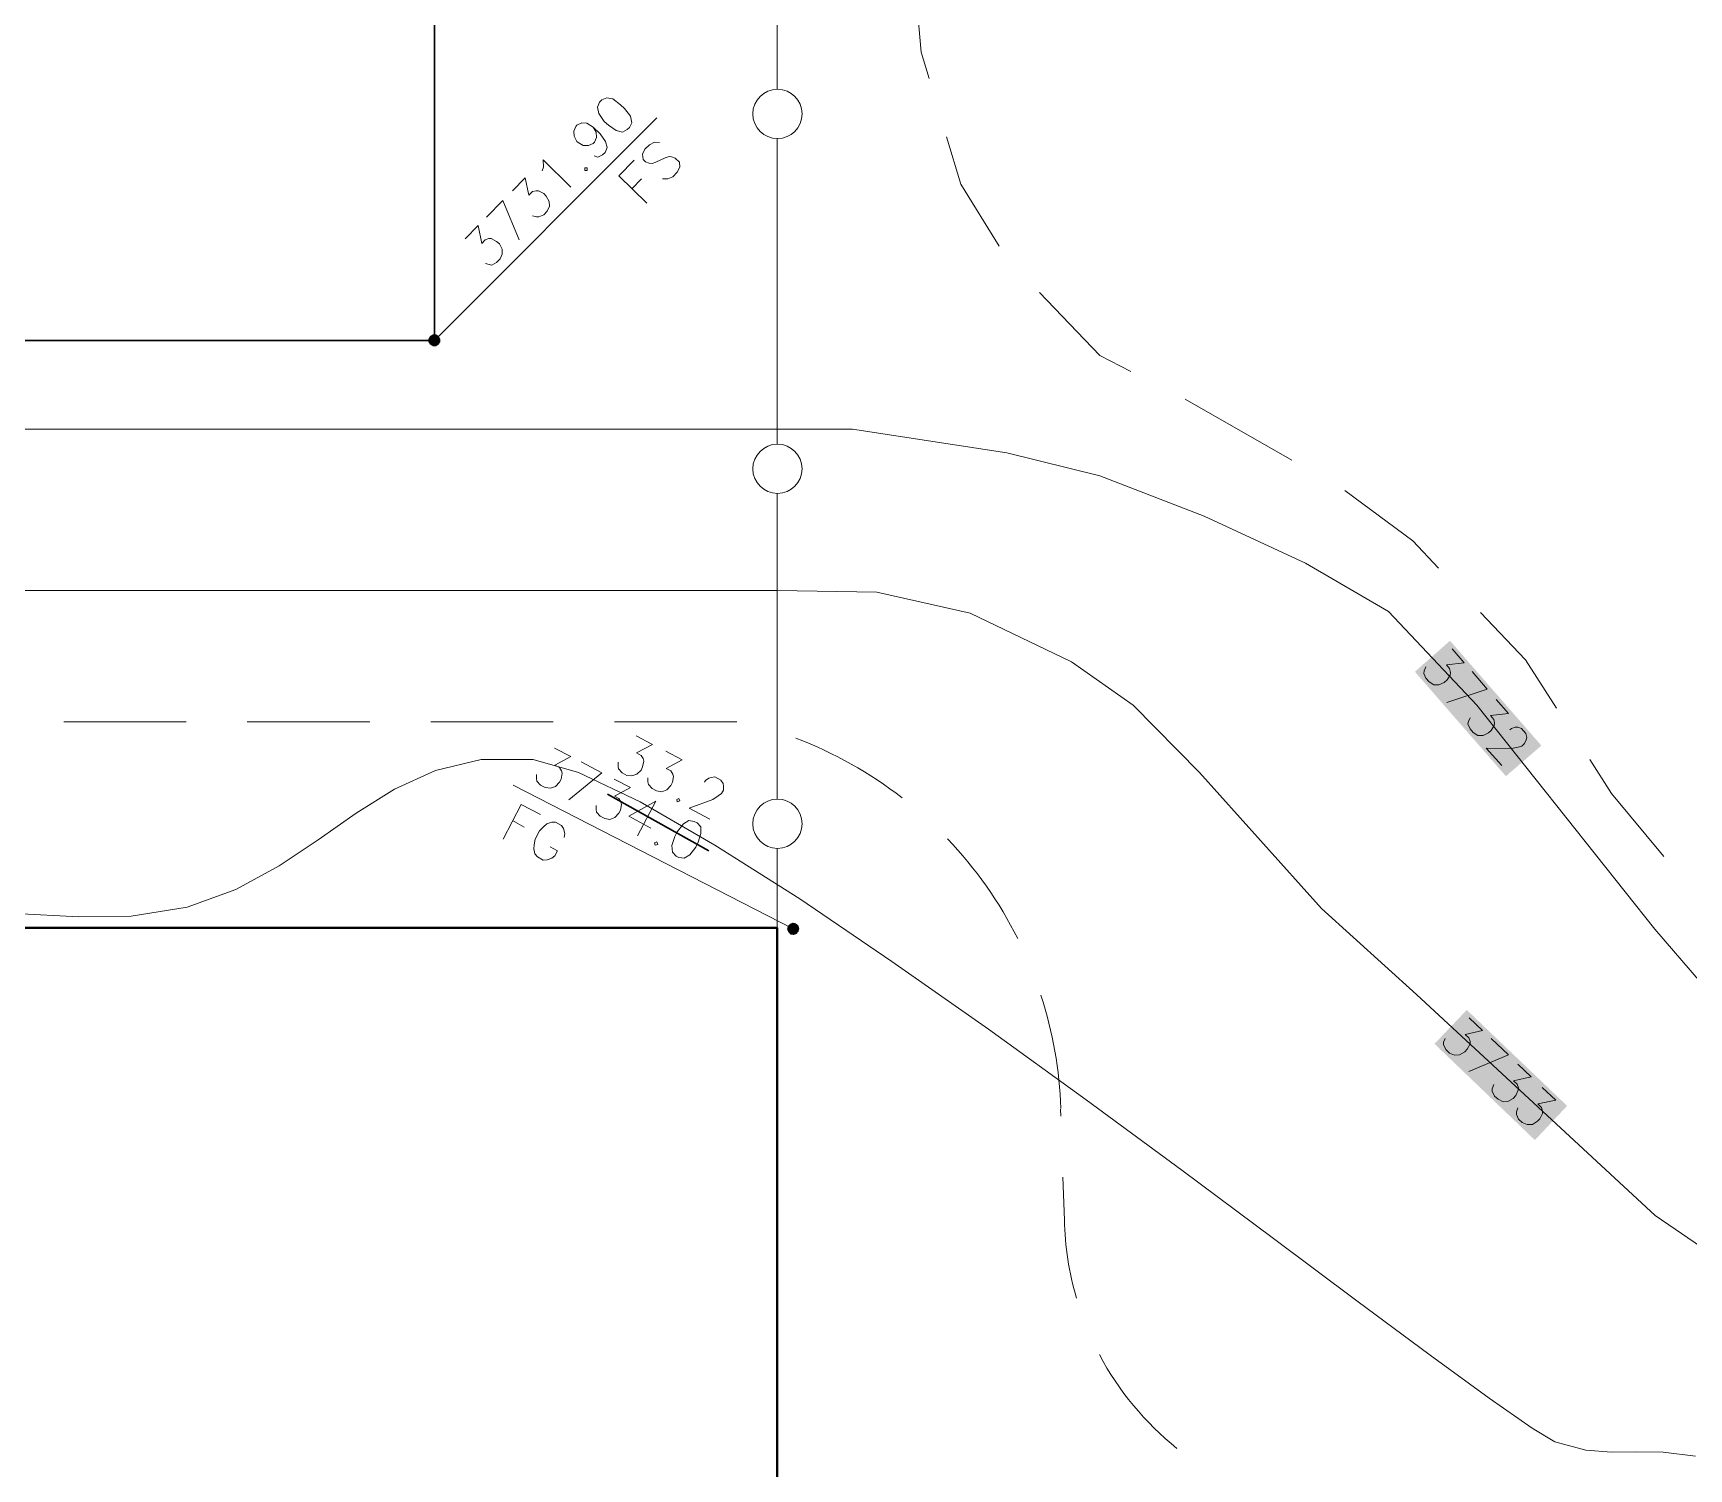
# Model space of a CAD drawing. Header units: millimetres. Extents: x -419 to 20046, y -14642 to 2638.
# Drawn here: x 9.807 to 13.189, y 16.341 to 19.274 of the extents above; entities that cross this region are included whole.
import ezdxf

# ---------------------------------------------------------------- set-up
doc = ezdxf.new("R2010")
doc.units = ezdxf.units.MM
for name, color, linetype in [('PDF11_----LN02', 7, 'Continuous'), ('PDF11_----LN03', 7, 'Continuous'), ('PDF11_----TX00', 7, 'Continuous'), ('PDF11_PRPN$PRPNBG', 7, 'Continuous'), ('PDF11_PRPN$PRPNCS', 7, 'Continuous'), ('PDF11_PRPN$PRPNFC', 7, 'Continuous')]:
    doc.layers.add(name, color=color, linetype=linetype)
doc.layers.add('PDF11_0', color=7, linetype='Continuous', true_color=0xb3b3b3)
doc.layers.add('PDF11_EXTO$--C3-Surface-EXTO', color=7, linetype='Continuous', true_color=0xb3b3b3)

msp = doc.modelspace()

# ---------------------------------------------------------------- hatches: boundary and pattern name
at = {"layer": 'PDF11_----LN02', "true_color": 0xffffff, "transparency": 33554559}
for points in [[(12.701, 18.0331), (12.6293, 17.9698), (12.8877, 17.8189)], [(12.8877, 17.8189), (12.6293, 17.9698), (12.8152, 17.7564)], [(12.7352, 17.2789), (12.6693, 17.2097), (12.9402, 17.083)], [(12.9402, 17.083), (12.6693, 17.2097), (12.8744, 17.013)]]:
    msp.add_hatch(color=7, dxfattribs=at).paths.add_polyline_path(points)
at = {"layer": 'PDF11_0', "transparency": 33554559}
for points in [[(10.6175, 18.6557), (10.6142, 18.6498), (10.6267, 18.6465)], [(10.6267, 18.6465), (10.6142, 18.6498), (10.6142, 18.6432)], [(10.6267, 18.6465), (10.6142, 18.6432), (10.6175, 18.6382)], [(10.6267, 18.6465), (10.6233, 18.659), (10.6175, 18.6557)], [(10.6175, 18.6382), (10.6233, 18.6348), (10.6267, 18.6465)], [(10.6267, 18.6465), (10.63, 18.659), (10.6233, 18.659)], [(10.6267, 18.6465), (10.6233, 18.6348), (10.63, 18.6348)], [(10.635, 18.6557), (10.63, 18.659), (10.6267, 18.6465)], [(10.6267, 18.6465), (10.6384, 18.6498), (10.635, 18.6557)], [(10.6267, 18.6465), (10.6384, 18.6432), (10.6384, 18.6498)], [(10.6267, 18.6465), (10.63, 18.6348), (10.635, 18.6382)], [(10.635, 18.6382), (10.6384, 18.6432), (10.6267, 18.6465)], [(11.3592, 17.4447), (11.3526, 17.4547), (11.3484, 17.4506)], [(11.3592, 17.4447), (11.3584, 17.4572), (11.3526, 17.4547)], [(11.3651, 17.4556), (11.3584, 17.4572), (11.3592, 17.4447)], [(11.3592, 17.4447), (11.3701, 17.4514), (11.3651, 17.4556)], [(11.3484, 17.4506), (11.3467, 17.4439), (11.3592, 17.4447)], [(11.3592, 17.4447), (11.3467, 17.4439), (11.3492, 17.4381)], [(11.3592, 17.4447), (11.3492, 17.4381), (11.3534, 17.4331)], [(11.3534, 17.4331), (11.3601, 17.4322), (11.3592, 17.4447)], [(11.3592, 17.4447), (11.3717, 17.4447), (11.3701, 17.4514)], [(11.3701, 17.4389), (11.3717, 17.4447), (11.3592, 17.4447)], [(11.3592, 17.4447), (11.3601, 17.4322), (11.3659, 17.4339)], [(11.3592, 17.4447), (11.3659, 17.4339), (11.3701, 17.4389)]]:
    msp.add_hatch(color=7, dxfattribs=at).paths.add_polyline_path(points)

# ---------------------------------------------------------------- linework, layer by layer
at = {"layer": 'PDF11_----LN02', "lineweight": 18}
for points in [[(11.6368, 19.1815), (11.6209, 19.2357), (11.6034, 19.4291)], [(11.7801, 18.839), (11.7018, 18.9657), (11.6726, 19.0624)], [(12.0493, 18.5832), (11.986, 18.6157), (11.8626, 18.7448)], [(12.3777, 18.4023), (12.1601, 18.5265)], [(15.3871, 15.7929), (15.2496, 15.8179), (15.1129, 15.8954), (14.957, 16.0546), (14.7487, 16.3105), (14.6003, 16.4588), (14.3578, 16.6413), (14.1611, 16.7372), (13.6628, 16.9755), (13.4669, 17.0905), (13.3061, 17.2272), (13.1194, 17.4439), (12.756, 17.9014), (12.5752, 18.0931), (12.406, 18.1915), (12.1985, 18.2873), (11.986, 18.3698), (11.7959, 18.4173), (11.4801, 18.4656), (9.0807, 18.4656)], [(12.486, 18.3398), (12.6252, 18.2373), (12.6777, 18.1815)], [(13.3761, 16.6838), (13.1202, 16.8588), (12.6327, 17.3106), (12.4385, 17.4864), (12.1893, 17.7639), (12.0535, 17.9014), (11.9276, 17.9898), (11.7209, 18.0898), (11.5301, 18.1323), (11.3267, 18.1356), (8.7765, 18.1356)], [(12.7635, 18.0906), (12.8552, 17.9939), (12.9185, 17.8956)], [(12.7052, 18.0164), (12.7302, 17.9881), (12.6935, 17.9839), (12.7002, 17.9764), (12.7018, 17.9681), (12.701, 17.9631), (12.6952, 17.9531), (12.6893, 17.9481), (12.6785, 17.9431), (12.6677, 17.9431), (12.6585, 17.9489), (12.6518, 17.9564), (12.6477, 17.9664), (12.6485, 17.9714), (12.6518, 17.9798)], [(12.746, 17.9706), (12.7769, 17.9339), (12.6943, 17.9073)], [(12.7952, 17.9131), (12.8202, 17.8848), (12.7835, 17.8806), (12.7902, 17.8723), (12.7919, 17.8648), (12.791, 17.8598), (12.7852, 17.8498), (12.7794, 17.8448), (12.7685, 17.8398), (12.7577, 17.8398), (12.7485, 17.8456), (12.7419, 17.8531), (12.7377, 17.8631), (12.7385, 17.8681), (12.7419, 17.8756)], [(9.8691, 17.8673), (10.1191, 17.8673)], [(10.2442, 17.8673), (10.4942, 17.8673)], [(10.6192, 17.8673), (10.8692, 17.8673)], [(10.9942, 17.8673), (11.2442, 17.8673)], [(12.8235, 17.8514), (12.8269, 17.8539), (12.8344, 17.8564), (12.8394, 17.8564), (12.8469, 17.8539), (12.856, 17.8439), (12.8577, 17.8356), (12.8569, 17.8306), (12.8535, 17.8231), (12.8477, 17.8181), (12.8402, 17.8156), (12.8269, 17.8131), (12.7752, 17.8139), (12.8069, 17.7781)], [(13.1377, 17.5922), (13.031, 17.7214), (12.9869, 17.7906)], [(12.7402, 17.263), (12.7677, 17.2372), (12.7319, 17.2289), (12.7394, 17.2222), (12.7419, 17.2147), (12.7419, 17.2097), (12.736, 17.1989), (12.731, 17.193), (12.7202, 17.1872), (12.7102, 17.1864), (12.7002, 17.1905), (12.6927, 17.198), (12.6877, 17.208), (12.6877, 17.213), (12.691, 17.2205)], [(12.7852, 17.2205), (12.8202, 17.1872), (12.7394, 17.153)], [(12.8394, 17.168), (12.8669, 17.1422), (12.831, 17.1339), (12.8385, 17.1272), (12.841, 17.1197), (12.8402, 17.1147), (12.8352, 17.1039), (12.8302, 17.098), (12.8194, 17.0922), (12.8094, 17.0914), (12.7994, 17.0964), (12.7919, 17.103), (12.7869, 17.113), (12.7869, 17.118), (12.7902, 17.1264)], [(12.8894, 17.1205), (12.9169, 17.0947), (12.8802, 17.0872), (12.8877, 17.0797), (12.8902, 17.0722), (12.8902, 17.0672), (12.8844, 17.0564), (12.8794, 17.0514), (12.8694, 17.0447), (12.8585, 17.0447), (12.8485, 17.0489), (12.841, 17.0555), (12.8369, 17.0655), (12.8369, 17.0705), (12.8394, 17.0789)], [(11.9051, 17.0764), (11.906, 17.0622)], [(11.9101, 16.9372), (11.9135, 16.8497)]]:
    msp.add_lwpolyline(points, dxfattribs=at)
for centre, radius, start, end in [((11.0663, 17.0484), 0.8405, 52.1578, 69.2135), ((11.0663, 17.0485), 0.8405, 26.5814, 43.6324), ((11.0663, 17.0484), 0.8405, 1.9833, 18.0559), ((12.5264, 16.8618), 0.613, 181.0657, 196.2325), ((12.5264, 16.8618), 0.613, 207.9274, 231.317)]:
    msp.add_arc(centre, radius, start, end, dxfattribs=at)
at = {"layer": 'PDF11_----LN03', "lineweight": 30}
msp.add_lwpolyline([(11.1867, 17.6039), (10.98, 17.7198)], dxfattribs=at)
at = {"layer": 'PDF11_----TX00', "lineweight": 20}
for points in [[(10.9634, 19.1332), (10.9684, 19.1382), (10.9784, 19.1424), (10.9909, 19.1399), (11.0067, 19.1282), (11.015, 19.1207), (11.0267, 19.1049), (11.03, 19.0915), (11.025, 19.0815), (11.02, 19.0774), (11.0109, 19.0724), (10.9975, 19.0757), (10.9817, 19.0865), (10.9734, 19.094), (10.9625, 19.1099), (10.9592, 19.1232)], [(10.9567, 19.0724), (10.9575, 19.0615), (10.9534, 19.0515), (10.9509, 19.049), (10.9409, 19.0449), (10.93, 19.0449), (10.92, 19.0507), (10.9175, 19.0532), (10.9117, 19.064), (10.9109, 19.074), (10.915, 19.084), (10.9175, 19.0865), (10.9275, 19.0915), (10.9375, 19.0907), (10.9509, 19.0824)], [(10.9334, 18.999), (10.9384, 18.999), (10.9384, 18.994), (10.9334, 18.994)], [(11.1259, 17.7106), (11.1276, 17.7064), (11.1226, 17.7039), (11.1217, 17.7089)], [(11.1567, 17.6639), (11.1634, 17.6614), (11.1709, 17.6531), (11.1709, 17.6397), (11.1651, 17.6214), (11.1601, 17.6114), (11.1484, 17.5956), (11.1367, 17.5889), (11.1259, 17.5906), (11.1201, 17.5931), (11.1126, 17.6014), (11.1117, 17.6147), (11.1176, 17.6331), (11.1226, 17.6431), (11.1351, 17.6589), (11.1459, 17.6656)], [(11.0809, 17.6222), (11.0826, 17.6172), (11.0776, 17.6156), (11.0759, 17.6206)]]:
    msp.add_lwpolyline(points, close=True, dxfattribs=at)
for points in [[(10.9509, 19.0824), (10.965, 19.069), (10.9759, 19.0532), (10.9792, 19.0407), (10.975, 19.0307), (10.97, 19.0257), (10.96, 19.0207), (10.9525, 19.024)], [(11.0926, 18.9765), (11.1034, 18.9765), (11.1134, 18.9807), (11.1226, 18.9907), (11.1276, 19.0007), (11.1267, 19.0107), (11.1184, 19.019), (11.1109, 19.0215), (11.1059, 19.0224), (11.0976, 19.0199), (11.0784, 19.0107), (11.0709, 19.0082), (11.0651, 19.009), (11.0576, 19.0115), (11.0526, 19.0165), (11.0517, 19.0274), (11.0559, 19.0374), (11.0659, 19.0465), (11.0759, 19.0515), (11.0859, 19.0507)], [(10.8467, 18.9932), (10.8492, 19.0007), (10.8484, 19.0157), (10.905, 18.9599)], [(11.0601, 18.9273), (11.0034, 18.9832), (11.0342, 19.0149)], [(10.7859, 18.9523), (10.8117, 18.979), (10.8192, 18.9432), (10.8267, 18.9507), (10.8342, 18.9523), (10.8392, 18.9523), (10.85, 18.9465), (10.855, 18.9415), (10.8609, 18.9307), (10.8617, 18.9207), (10.8567, 18.9107), (10.85, 18.9032), (10.84, 18.899), (10.835, 18.899), (10.8267, 18.9015)], [(11.0492, 18.9765), (11.03, 18.9565)], [(10.7325, 18.8982), (10.7659, 18.9323), (10.7992, 18.8523)], [(10.6892, 18.854), (10.7159, 18.8815), (10.7234, 18.8448), (10.73, 18.8523), (10.7375, 18.8548), (10.7425, 18.8548), (10.7534, 18.849), (10.7592, 18.844), (10.765, 18.8332), (10.765, 18.8232), (10.7609, 18.8132), (10.7534, 18.8057), (10.7434, 18.8007), (10.7384, 18.8015), (10.7309, 18.804)], [(11.0384, 17.8389), (11.0717, 17.8214), (11.0392, 17.8039), (11.0484, 17.7989), (11.0526, 17.7923), (11.0542, 17.7873), (11.0517, 17.7756), (11.0484, 17.7689), (11.04, 17.7606), (11.03, 17.7573), (11.0192, 17.7581), (11.01, 17.7631), (11.0025, 17.7714), (11.0017, 17.7764), (11.0017, 17.7848)], [(10.8717, 17.8139), (10.905, 17.7964), (10.8725, 17.7789), (10.8817, 17.7739), (10.8859, 17.7673), (10.8875, 17.7623), (10.885, 17.7506), (10.8817, 17.7439), (10.8734, 17.7356), (10.8634, 17.7323), (10.8525, 17.7331), (10.8434, 17.7381), (10.8359, 17.7464), (10.835, 17.7514), (10.835, 17.7598)], [(11.0992, 17.8073), (11.1326, 17.7898), (11.1001, 17.7723), (11.1092, 17.7673), (11.1134, 17.7606), (11.1151, 17.7556), (11.1126, 17.7439), (11.1092, 17.7373), (11.1009, 17.7289), (11.0909, 17.7248), (11.0801, 17.7264), (11.0709, 17.7314), (11.0634, 17.7398), (11.0626, 17.7448), (11.0626, 17.7531)], [(10.9259, 17.7856), (10.9684, 17.7631), (10.9009, 17.7081)], [(10.9934, 17.7506), (11.0267, 17.7331), (10.9942, 17.7156), (11.0034, 17.7106), (11.0075, 17.7039), (11.0084, 17.6989), (11.0067, 17.6872), (11.0034, 17.6806), (10.995, 17.6722), (10.985, 17.6681), (10.9742, 17.6697), (10.965, 17.6747), (10.9575, 17.6831), (10.9567, 17.6881), (10.9567, 17.6964)], [(11.1784, 17.7439), (11.1801, 17.7473), (11.1867, 17.7523), (11.1917, 17.7539), (11.1992, 17.7548), (11.2117, 17.7481), (11.2159, 17.7414), (11.2167, 17.7364), (11.2167, 17.7281), (11.2126, 17.7214), (11.2059, 17.7164), (11.1951, 17.7089), (11.1467, 17.6914), (11.1892, 17.6689)], [(10.7667, 17.6281), (10.8034, 17.6989), (10.8434, 17.6781)], [(11.0684, 17.6506), (11.0234, 17.6747), (11.0784, 17.7056), (11.0409, 17.6347)], [(10.81, 17.6522), (10.7859, 17.6656)], [(10.8625, 17.6122), (10.8775, 17.6039), (10.8725, 17.5939), (10.8659, 17.5889), (10.8567, 17.5856), (10.8484, 17.5847), (10.8367, 17.5914), (10.8317, 17.5981), (10.8292, 17.6081), (10.83, 17.6164), (10.8325, 17.6281), (10.8409, 17.6447), (10.8492, 17.6531), (10.8559, 17.6589), (10.8659, 17.6622), (10.8734, 17.6622), (10.8859, 17.6556), (10.89, 17.6497), (10.8925, 17.6397), (10.8917, 17.6314)]]:
    msp.add_lwpolyline(points, dxfattribs=at)
at = {"layer": 'PDF11_0', "color": 7, "lineweight": 20}
for points in [[(11.0809, 19.1015), (10.6267, 18.6465)], [(10.7875, 17.7381), (11.3592, 17.4447)]]:
    msp.add_lwpolyline(points, dxfattribs=at)
at = {"layer": 'PDF11_0', "lineweight": 18}
msp.add_lwpolyline([(13.2027, 16.3671), (13.1361, 16.3755), (13.081, 16.3763), (13.031, 16.3755), (12.9785, 16.3796), (12.9152, 16.3963), (12.8685, 16.4246), (12.781, 16.4855), (12.6602, 16.5738), (12.511, 16.6847), (12.3402, 16.8122), (12.1535, 16.9514), (11.9576, 17.0955), (11.7584, 17.2397), (11.5609, 17.3781), (11.3726, 17.5056), (11.1992, 17.6156), (11.0467, 17.7039), (10.9209, 17.7639), (10.8284, 17.7906), (10.7217, 17.7906), (10.6284, 17.7681), (10.545, 17.7298), (10.4667, 17.6806), (10.3892, 17.6264), (10.3092, 17.5731), (10.2208, 17.5247), (10.1216, 17.4889), (10.0066, 17.4706), (9.9, 17.4689), (9.7699, 17.4756)], dxfattribs=at)
at = {"layer": 'PDF11_EXTO$--C3-Surface-EXTO', "lineweight": 18}
msp.add_lwpolyline([(13.2027, 16.3671), (13.1361, 16.3755), (13.081, 16.3763), (13.031, 16.3755), (12.9785, 16.3796), (12.9152, 16.3963), (12.8685, 16.4246), (12.781, 16.4855), (12.6602, 16.5738), (12.511, 16.6847), (12.3402, 16.8122), (12.1535, 16.9514), (11.9576, 17.0955), (11.7584, 17.2397), (11.5609, 17.3781), (11.3726, 17.5056), (11.1992, 17.6156), (11.0467, 17.7039), (10.9209, 17.7639), (10.8284, 17.7906), (10.7217, 17.7906), (10.6284, 17.7681), (10.545, 17.7298), (10.4667, 17.6806), (10.3892, 17.6264), (10.3092, 17.5731), (10.2208, 17.5247), (10.1216, 17.4889), (10.0066, 17.4706), (9.9, 17.4689), (9.7699, 17.4756)], dxfattribs=at)
at = {"layer": 'PDF11_PRPN$PRPNBG', "lineweight": 40}
msp.add_lwpolyline([(7.3264, 17.3464), (7.3264, 16.8463), (9.6516, 16.8463), (9.6516, 17.3464), (9.5766, 17.3464), (9.5766, 17.4464), (11.3267, 17.4464), (11.3267, 14.7462), (13.7936, 14.7462), (13.7936, 12.646)], dxfattribs=at)
at = {"layer": 'PDF11_PRPN$PRPNCS', "lineweight": 30}
msp.add_lwpolyline([(10.6267, 20.6467), (10.6267, 18.6465), (6.4263, 18.6465), (6.4263, 20.6467, -0.254439), (6.792, 21.3192)], format="xyb", dxfattribs=at)
at = {"layer": 'PDF11_PRPN$PRPNFC', "lineweight": 20}
for points in [[(11.3267, 19.7841), (11.3267, 19.159)], [(11.3267, 19.059), (11.3267, 18.434)], [(11.3267, 18.334), (11.3267, 17.7089)], [(11.3267, 17.6089), (11.3267, 17.4464)]]:
    msp.add_lwpolyline(points, dxfattribs=at)
for centre in [(11.3272, 19.1094), (11.3272, 18.3844), (11.3272, 17.6593)]:
    msp.add_circle(centre, 0.0504, dxfattribs=at)

doc.saveas('drawing.dxf')
